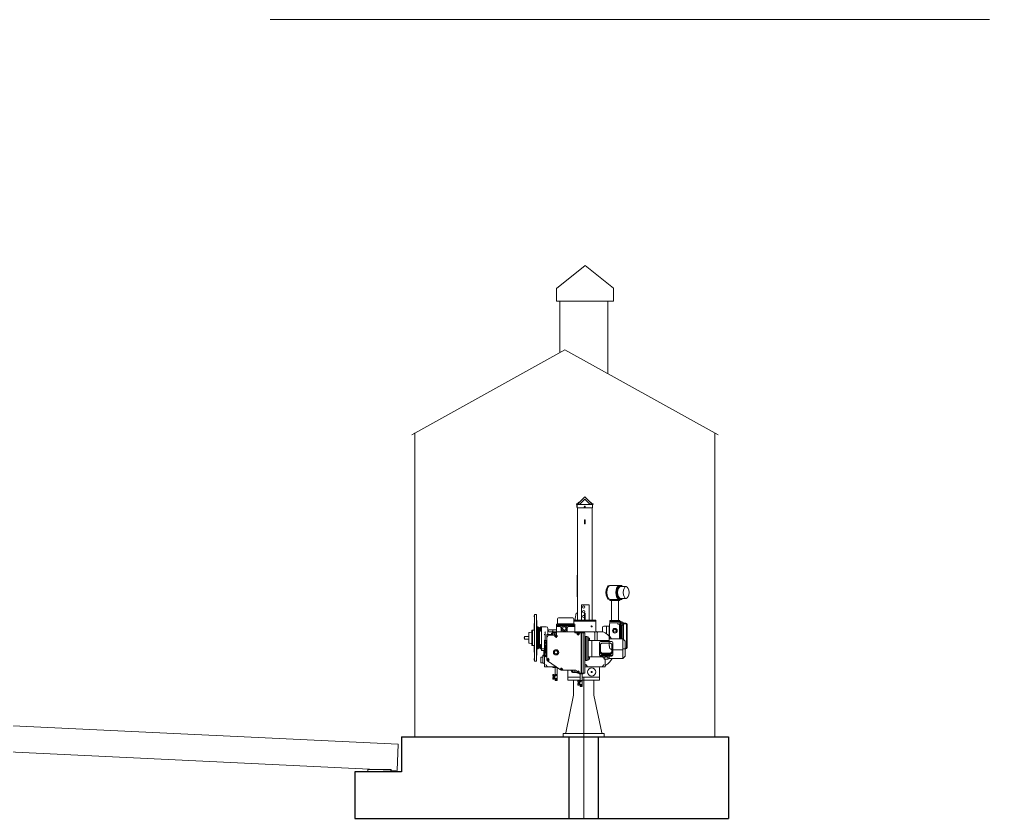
# Model space of a CAD drawing. Header units: millimetres. Extents: x -2078669 to -1085629, y -5987148 to 310365.
# Drawn here: x -1641956 to -1621187, y -5526900 to -5509796 of the extents above; entities that cross this region are included whole.
import ezdxf

# ---------------------------------------------------------------- set-up
doc = ezdxf.new("R2010")
doc.units = ezdxf.units.MM
doc.header["$LTSCALE"] = 500
doc.linetypes.add('一点短鎖線', pattern=[9.25, 6, -1.5, 0.25, -1.5])
for name, color, linetype, lineweight in [('D-BYP-STR1', 2, 'Continuous', 13), ('D-BYP-STR2', 6, 'Continuous', 25), ('D-TTL-LINE', 7, 'Continuous', 13)]:
    doc.layers.add(name, color=color, linetype=linetype, lineweight=lineweight)

msp = doc.modelspace()

# ---------------------------------------------------------------- linework, layer by layer
at = {"layer": 'D-BYP-STR1'}
for p, q in [((-1629846.9, -5515062.4, 708000), (-1630455.5, -5515552, 708000)), ((-1629235.5, -5515548.7, 708000), (-1629846.9, -5515062.4, 708000)), ((-1630455.5, -5515552, 708000), (-1630455.5, -5515827, 708000)), ((-1629234.8, -5515823.7, 708000), (-1629235.5, -5515548.7, 708000)), ((-1630455.5, -5515827, 708000), (-1629234.8, -5515823.7, 708000)), ((-1630388.7, -5515826.8, 708000), (-1630388.8, -5516932.1, 708000)), ((-1629358.7, -5515824.6, 708000), (-1629358.8, -5517384.9, 708000)), ((-1630278.5, -5516870.3, 708000), (-1633558.5, -5518683.4, 708000)), ((-1630278.5, -5516870.3, 708000), (-1626998.5, -5518683.4, 708000)), ((-1633490.9, -5525149.6, 708000), (-1633490.9, -5518646.1, 708000)), ((-1627065.9, -5525149.6, 708000), (-1627065.9, -5518646.1, 708000)), ((-1629853.2, -5520010.9, 708000), (-1630017, -5520174.6, 708000)), ((-1629853.2, -5520063.9, 708000), (-1629958.9, -5520169.6, 708000)), ((-1629853.2, -5520010.9, 708000), (-1629689.5, -5520174.6, 708000)), ((-1629853.2, -5520063.9, 708000), (-1629747.5, -5520169.6, 708000)), ((-1630020, -5520233.4, 708000), (-1630020, -5520177.2, 708000)), ((-1630017, -5520233.4, 708000), (-1630020, -5520233.4, 708000)), ((-1630017, -5520174.6, 708000), (-1629975.4, -5520133, 708000)), ((-1629992, -5520174.6, 708000), (-1630017, -5520174.6, 708000)), ((-1630017, -5520249.6, 708000), (-1630017, -5520174.6, 708000)), ((-1630017, -5520233.4, 708000), (-1630017, -5520174.8, 708000)), ((-1630017, -5520249.6, 708000), (-1629689.5, -5520249.6, 708000)), ((-1630016.2, -5520169.2, 708000), (-1629977.6, -5520130.8, 708000)), ((-1629958.9, -5520169.6, 708000), (-1630011.9, -5520169.6, 708000)), ((-1629697, -5520174.6, 708000), (-1630009.5, -5520174.6, 708000)), ((-1630009.5, -5522652.1, 708000), (-1630009.5, -5520249.6, 708000)), ((-1629987, -5520169.6, 708000), (-1629992, -5520174.6, 708000)), ((-1629977.6, -5520130.8, 708000), (-1629975.4, -5520133, 708000)), ((-1629747.5, -5520169.6, 708000), (-1629694.5, -5520169.6, 708000)), ((-1629728.9, -5520130.8, 708000), (-1629731.1, -5520133, 708000)), ((-1629689.5, -5520174.6, 708000), (-1629731.1, -5520133, 708000)), ((-1629690.2, -5520169.2, 708000), (-1629728.9, -5520130.8, 708000)), ((-1629719.5, -5520169.6, 708000), (-1629714.5, -5520174.6, 708000)), ((-1629714.5, -5520174.6, 708000), (-1629689.5, -5520174.6, 708000)), ((-1629697, -5522652.1, 708000), (-1629697, -5520249.6, 708000)), ((-1629689.5, -5520249.6, 708000), (-1629689.5, -5520174.6, 708000)), ((-1629689.5, -5520233.4, 708000), (-1629689.5, -5520174.8, 708000)), ((-1629689.5, -5520233.4, 708000), (-1629686.5, -5520233.4, 708000)), ((-1629686.5, -5520233.4, 708000), (-1629686.5, -5520177.2, 708000)), ((-1629860.7, -5520512.1, 708000), (-1629860.7, -5520587.1, 708000)), ((-1629845.7, -5520512.1, 708000), (-1629845.7, -5520587.1, 708000)), ((-1630017.5, -5521693.4, 708000), (-1630017.5, -5522155.9, 708000)), ((-1630009.5, -5521693.4, 708000), (-1630017.5, -5521693.4, 708000)), ((-1630009.5, -5522155.9, 708000), (-1630009.5, -5521693.4, 708000)), ((-1629305.6, -5521908.5, 708000), (-1629322.4, -5521908.5, 708000)), ((-1629084.8, -5521911, 708000), (-1629305.6, -5521911, 708000)), ((-1628967.9, -5521936, 708000), (-1629088.5, -5521936, 708000)), ((-1630017.5, -5522155.9, 708000), (-1630009.5, -5522155.9, 708000)), ((-1628967.9, -5522186, 708000), (-1629088.5, -5522186, 708000)), ((-1629762.5, -5522324.6, 708000), (-1629925, -5522324.6, 708000)), ((-1629925, -5522324.6, 708000), (-1629925, -5522674.6, 708000)), ((-1629762.5, -5522324.6, 708000), (-1629762.5, -5522674.6, 708000)), ((-1629305.6, -5522213.5, 708000), (-1629323, -5522213.5, 708000)), ((-1629313.2, -5522216, 708000), (-1629313.2, -5522213.5, 708000)), ((-1629313.2, -5522216, 708000), (-1629103.2, -5522216, 708000)), ((-1629313.2, -5522216, 708000), (-1629103.2, -5522216, 708000)), ((-1629313.2, -5522216, 708000), (-1629313.2, -5522231, 708000)), ((-1629310.7, -5522233.5, 708000), (-1629208.2, -5522233.5, 708000)), ((-1629084.8, -5522211, 708000), (-1629305.6, -5522211, 708000)), ((-1629283.2, -5522658.4, 708000), (-1629283.2, -5522235.9, 708000)), ((-1629208.2, -5522233.5, 708000), (-1629105.7, -5522233.5, 708000)), ((-1629133.2, -5522658.4, 708000), (-1629133.2, -5522235.9, 708000)), ((-1629103.2, -5522216, 708000), (-1629103.2, -5522211, 708000)), ((-1629103.2, -5522216, 708000), (-1629103.2, -5522231, 708000)), ((-1630935.7, -5522555.1, 708000), (-1630935.7, -5522584.9, 708000)), ((-1630935.7, -5522555.1, 708000), (-1630930.7, -5522555.1, 708000)), ((-1630935.7, -5522584.9, 708000), (-1630930.7, -5522584.9, 708000)), ((-1630928.7, -5522585.9, 708000), (-1630934.9, -5522848.8, 708000)), ((-1630928.2, -5522537.9, 708000), (-1630928.2, -5523508.2, 708000)), ((-1630890.7, -5522530.4, 708000), (-1630920.7, -5522530.4, 708000)), ((-1630883.2, -5522537.9, 708000), (-1630883.2, -5523522.9, 708000)), ((-1630883.2, -5522590.4, 708000), (-1630875.7, -5522867.9, 708000)), ((-1630262, -5522604.6, 708000), (-1630413.2, -5522604.6, 708000)), ((-1630262, -5522604.6, 708000), (-1630110.7, -5522604.6, 708000)), ((-1630034.5, -5522502.1, 708000), (-1630057, -5522614.6, 708000)), ((-1630009.5, -5522502.1, 708000), (-1630034.5, -5522502.1, 708000)), ((-1629860.7, -5522652.1, 708000), (-1629860.7, -5522502.1, 708000)), ((-1629845.7, -5522502.1, 708000), (-1629860.7, -5522502.1, 708000)), ((-1629845.7, -5522652.1, 708000), (-1629845.7, -5522502.1, 708000)), ((-1630868.2, -5523267.9, 708000), (-1630868.2, -5522792.9, 708000)), ((-1630853.2, -5522792.9, 708000), (-1630868.2, -5522792.9, 708000)), ((-1630853.2, -5522792.9, 708000), (-1630853.2, -5523267.9, 708000)), ((-1630840.7, -5522814.1, 708000), (-1630838.2, -5522811.6, 708000)), ((-1630840.7, -5522814.1, 708000), (-1630840.7, -5523246.6, 708000)), ((-1630828.2, -5522811.6, 708000), (-1630838.2, -5522811.6, 708000)), ((-1630825.7, -5522814.1, 708000), (-1630828.2, -5522811.6, 708000)), ((-1630825.7, -5522814.1, 708000), (-1630825.7, -5523246.6, 708000)), ((-1630798.2, -5522876.6, 708000), (-1630798.2, -5522797.9, 708000)), ((-1630793.2, -5522792.9, 708000), (-1630778.2, -5522792.9, 708000)), ((-1630780.7, -5522792.9, 708000), (-1630780.7, -5523267.9, 708000)), ((-1630780.7, -5522792.9, 708000), (-1630680.7, -5522792.9, 708000)), ((-1630455.7, -5522744.6, 708000), (-1630455.7, -5522767.1, 708000)), ((-1630068.2, -5522767.1, 708000), (-1630455.7, -5522767.1, 708000)), ((-1630213.2, -5522767.1, 708000), (-1630455.7, -5522767.1, 708000)), ((-1630455.7, -5522767.1, 708000), (-1630455.7, -5522899.6, 708000)), ((-1630453.2, -5522742.1, 708000), (-1630399.4, -5522742.1, 708000)), ((-1630448.2, -5522792.1, 708000), (-1630380.7, -5522792.1, 708000)), ((-1630444.7, -5522740.2, 708000), (-1630437.3, -5522730.3, 708000)), ((-1630435.7, -5522627.1, 708000), (-1630435.7, -5522725.8, 708000)), ((-1630262, -5522729.6, 708000), (-1630435.7, -5522729.6, 708000)), ((-1630433.2, -5522754.6, 708000), (-1630262, -5522754.6, 708000)), ((-1630392.7, -5522735.2, 708000), (-1630401.7, -5522752, 708000)), ((-1630297, -5522782.5, 708000), (-1630295.1, -5522781.4, 708000)), ((-1630297, -5522786.8, 708000), (-1630297, -5522782.5, 708000)), ((-1630295.1, -5522787.9, 708000), (-1630297, -5522786.8, 708000)), ((-1630295.1, -5522781.4, 708000), (-1630293.2, -5522780.3, 708000)), ((-1630293.2, -5522789, 708000), (-1630295.1, -5522787.9, 708000)), ((-1630293.2, -5522780.3, 708000), (-1630291.4, -5522781.4, 708000)), ((-1630291.4, -5522787.9, 708000), (-1630293.2, -5522789, 708000)), ((-1630291.4, -5522781.4, 708000), (-1630289.5, -5522782.5, 708000)), ((-1630289.5, -5522786.8, 708000), (-1630291.4, -5522787.9, 708000)), ((-1630289.5, -5522786.8, 708000), (-1630289.5, -5522782.5, 708000)), ((-1630262, -5522729.6, 708000), (-1630088.2, -5522729.6, 708000)), ((-1630090.7, -5522754.6, 708000), (-1630262, -5522754.6, 708000)), ((-1630205.7, -5522792.1, 708000), (-1630075.7, -5522792.1, 708000)), ((-1630131.2, -5522735.2, 708000), (-1630122.3, -5522752, 708000)), ((-1630070.7, -5522742.1, 708000), (-1630124.5, -5522742.1, 708000)), ((-1630088.2, -5522627.1, 708000), (-1630088.2, -5522725.8, 708000)), ((-1630088.2, -5522652.1, 708000), (-1629613.2, -5522652.1, 708000)), ((-1630088.2, -5522674.6, 708000), (-1629613.2, -5522674.6, 708000)), ((-1630088.2, -5522674.6, 708000), (-1629613.2, -5522674.6, 708000)), ((-1630079.2, -5522740.2, 708000), (-1630086.7, -5522730.3, 708000)), ((-1630068.2, -5522744.6, 708000), (-1630068.2, -5522767.1, 708000)), ((-1630068.2, -5522767.1, 708000), (-1630068.2, -5522899.6, 708000)), ((-1630057, -5522652.1, 708000), (-1630057, -5522614.6, 708000)), ((-1629845.7, -5522614.6, 708000), (-1629860.7, -5522614.6, 708000)), ((-1629613.2, -5522674.6, 708000), (-1629613.2, -5522652.1, 708000)), ((-1629613.2, -5522674.6, 708000), (-1629613.2, -5522877.1, 708000)), ((-1629473.2, -5522807.1, 708000), (-1629473.2, -5522899.9, 708000)), ((-1629448.2, -5522782.1, 708000), (-1629388.2, -5522782.1, 708000)), ((-1629388.2, -5522778.4, 708000), (-1629388.2, -5522943.9, 708000)), ((-1629388.2, -5522778.4, 708000), (-1629333.2, -5522778.4, 708000)), ((-1629333.2, -5523052.1, 708000), (-1629333.2, -5522778.4, 708000)), ((-1629325.7, -5522740.9, 708000), (-1629325.7, -5523052.1, 708000)), ((-1629315.7, -5522678.4, 708000), (-1629070.7, -5522678.4, 708000)), ((-1629315.7, -5522715.4, 708000), (-1629315.7, -5522678.4, 708000)), ((-1629313.2, -5522678.4, 708000), (-1629313.2, -5522663.4, 708000)), ((-1629313.2, -5522678.4, 708000), (-1629103.2, -5522678.4, 708000)), ((-1629313.2, -5522678.4, 708000), (-1629103.2, -5522678.4, 708000)), ((-1629310.7, -5522660.9, 708000), (-1629208.2, -5522660.9, 708000)), ((-1629145.7, -5522710.9, 708000), (-1629295.7, -5522710.9, 708000)), ((-1629208.2, -5522660.9, 708000), (-1629105.7, -5522660.9, 708000)), ((-1629088.2, -5522697.1, 708000), (-1629145.7, -5522710.9, 708000)), ((-1629145.7, -5522737.6, 708000), (-1629145.7, -5522710.9, 708000)), ((-1629088.2, -5522723.8, 708000), (-1629145.7, -5522737.6, 708000)), ((-1629145.7, -5522737.6, 708000), (-1629108.2, -5522737.6, 708000)), ((-1629108.2, -5522737.6, 708000), (-1629088.2, -5522723.8, 708000)), ((-1629108.2, -5523052.1, 708000), (-1629108.2, -5522737.6, 708000)), ((-1629103.2, -5522678.4, 708000), (-1629103.2, -5522663.4, 708000)), ((-1629102.4, -5522689.6, 708000), (-1629102.4, -5522678.4, 708000)), ((-1629070.7, -5522697.1, 708000), (-1629094.9, -5522697.1, 708000)), ((-1629088.2, -5523052.1, 708000), (-1629088.2, -5522697.1, 708000)), ((-1629070.7, -5523052.1, 708000), (-1629070.7, -5522678.4, 708000)), ((-1629070.7, -5523034, 708000), (-1629070.7, -5522697.1, 708000)), ((-1629043.2, -5522697.1, 708000), (-1629070.7, -5522697.1, 708000)), ((-1628970.7, -5522728.4, 708000), (-1629070.7, -5522728.4, 708000)), ((-1629055.7, -5522759.6, 708000), (-1629055.7, -5523052.1, 708000)), ((-1629042.6, -5522760.1, 708000), (-1629053.2, -5522763, 708000)), ((-1629040.7, -5522757.7, 708000), (-1629040.7, -5522699.6, 708000)), ((-1629020.7, -5522715.9, 708000), (-1629040.7, -5522705.2, 708000)), ((-1629020.7, -5522715.9, 708000), (-1629020.7, -5523070, 708000)), ((-1628970.7, -5522715.9, 708000), (-1629020.7, -5522715.9, 708000)), ((-1628958.2, -5523240.9, 708000), (-1628958.2, -5522740.9, 708000)), ((-1628945.7, -5522740.9, 708000), (-1628945.7, -5523034, 708000)), ((-1631053.2, -5523002.9, 708000), (-1631145.2, -5523002.9, 708000)), ((-1631145.2, -5523057.9, 708000), (-1631145.2, -5523002.9, 708000)), ((-1631053.2, -5523127.7, 708000), (-1631053.2, -5522933.1, 708000)), ((-1631003.2, -5522907.9, 708000), (-1631042.2, -5522918.6, 708000)), ((-1630990.7, -5522907.9, 708000), (-1631003.2, -5522907.9, 708000)), ((-1630985.7, -5523192.9, 708000), (-1630985.7, -5522867.9, 708000)), ((-1630985.7, -5522867.9, 708000), (-1630970.7, -5522867.9, 708000)), ((-1630970.7, -5523192.9, 708000), (-1630970.7, -5522867.9, 708000)), ((-1630928.2, -5522867.9, 708000), (-1630970.7, -5522867.9, 708000)), ((-1630875.7, -5522867.9, 708000), (-1630883.2, -5522867.9, 708000)), ((-1630868.2, -5522875.4, 708000), (-1630868.2, -5523185.4, 708000)), ((-1630853.2, -5523001.6, 708000), (-1630845.7, -5523001.6, 708000)), ((-1630845.7, -5522926.6, 708000), (-1630843.2, -5522924.1, 708000)), ((-1630845.7, -5522926.6, 708000), (-1630845.7, -5523134.1, 708000)), ((-1630843.2, -5522924.1, 708000), (-1630840.7, -5522924.1, 708000)), ((-1630825.7, -5523174.1, 708000), (-1630825.7, -5522886.6, 708000)), ((-1630808.2, -5522886.6, 708000), (-1630825.7, -5522886.6, 708000)), ((-1630705.7, -5522965.4, 708000), (-1630703.2, -5522965.4, 708000)), ((-1630698.2, -5522918.2, 708000), (-1630698.2, -5523079.6, 708000)), ((-1630663.2, -5522959.6, 708000), (-1630663.2, -5523499.6, 708000)), ((-1630575.7, -5522959.6, 708000), (-1630663.2, -5522959.6, 708000)), ((-1630643.2, -5522830.4, 708000), (-1630643.2, -5522864.6, 708000)), ((-1630643.2, -5522864.6, 708000), (-1630643.2, -5522959.6, 708000)), ((-1630635.7, -5522872.1, 708000), (-1630632, -5522872.1, 708000)), ((-1630624.5, -5522862.1, 708000), (-1630455.7, -5522862.1, 708000)), ((-1630624.5, -5522864.6, 708000), (-1630624.5, -5522862.1, 708000)), ((-1630618.2, -5522899.6, 708000), (-1630455.7, -5522899.6, 708000)), ((-1630473.2, -5522974.6, 708000), (-1630608.2, -5522974.6, 708000)), ((-1630575.7, -5522959.6, 708000), (-1630575.7, -5522967.1, 708000)), ((-1630568.2, -5522944.6, 708000), (-1630568.2, -5522959.6, 708000)), ((-1630568.2, -5522962.1, 708000), (-1630568.2, -5522959.6, 708000)), ((-1630468.2, -5522924.6, 708000), (-1630548.2, -5522924.6, 708000)), ((-1630537, -5522862.1, 708000), (-1630455.7, -5522862.1, 708000)), ((-1630537, -5522887.1, 708000), (-1630537, -5522862.1, 708000)), ((-1630068.2, -5522899.6, 708000), (-1630455.7, -5522899.6, 708000)), ((-1630455.7, -5522899.6, 708000), (-1630068.2, -5522899.6, 708000)), ((-1630455.7, -5522899.6, 708000), (-1630068.2, -5522899.6, 708000)), ((-1630455.7, -5522899.6, 708000), (-1630455.7, -5522957.1, 708000)), ((-1630355.7, -5522817.1, 708000), (-1630355.7, -5522899.6, 708000)), ((-1630342.6, -5522829.6, 708000), (-1630341.5, -5522827.8, 708000)), ((-1630341.5, -5522831.5, 708000), (-1630342.6, -5522829.6, 708000)), ((-1630341.5, -5522827.8, 708000), (-1630340.4, -5522825.9, 708000)), ((-1630340.4, -5522833.4, 708000), (-1630341.5, -5522831.5, 708000)), ((-1630336.1, -5522825.9, 708000), (-1630340.4, -5522825.9, 708000)), ((-1630336.1, -5522833.4, 708000), (-1630340.4, -5522833.4, 708000)), ((-1630336.1, -5522825.9, 708000), (-1630335, -5522827.8, 708000)), ((-1630335, -5522831.5, 708000), (-1630336.1, -5522833.4, 708000)), ((-1630335, -5522827.8, 708000), (-1630333.9, -5522829.6, 708000)), ((-1630333.9, -5522829.6, 708000), (-1630335, -5522831.5, 708000)), ((-1630297, -5522872.5, 708000), (-1630295.1, -5522871.4, 708000)), ((-1630297, -5522872.5, 708000), (-1630297, -5522876.8, 708000)), ((-1630295.1, -5522877.9, 708000), (-1630297, -5522876.8, 708000)), ((-1630295.1, -5522871.4, 708000), (-1630293.2, -5522870.3, 708000)), ((-1630293.2, -5522879, 708000), (-1630295.1, -5522877.9, 708000)), ((-1630293.2, -5522870.3, 708000), (-1630291.4, -5522871.4, 708000)), ((-1630291.4, -5522877.9, 708000), (-1630293.2, -5522879, 708000)), ((-1630291.4, -5522871.4, 708000), (-1630289.5, -5522872.5, 708000)), ((-1630289.5, -5522876.8, 708000), (-1630291.4, -5522877.9, 708000)), ((-1630289.5, -5522872.5, 708000), (-1630289.5, -5522876.8, 708000)), ((-1630252.6, -5522829.6, 708000), (-1630251.5, -5522827.8, 708000)), ((-1630251.5, -5522831.5, 708000), (-1630252.6, -5522829.6, 708000)), ((-1630251.5, -5522827.8, 708000), (-1630250.4, -5522825.9, 708000)), ((-1630250.4, -5522833.4, 708000), (-1630251.5, -5522831.5, 708000)), ((-1630250.4, -5522825.9, 708000), (-1630246.1, -5522825.9, 708000)), ((-1630250.4, -5522833.4, 708000), (-1630246.1, -5522833.4, 708000)), ((-1630246.1, -5522825.9, 708000), (-1630245, -5522827.8, 708000)), ((-1630245, -5522831.5, 708000), (-1630246.1, -5522833.4, 708000)), ((-1630245, -5522827.8, 708000), (-1630243.9, -5522829.6, 708000)), ((-1630243.9, -5522829.6, 708000), (-1630245, -5522831.5, 708000)), ((-1630230.7, -5522817.1, 708000), (-1630230.7, -5522899.6, 708000)), ((-1630068.2, -5522899.6, 708000), (-1629474, -5522899.6, 708000)), ((-1630068.2, -5522899.6, 708000), (-1630068.2, -5522912.1, 708000)), ((-1630055.7, -5522924.6, 708000), (-1629888.2, -5522924.6, 708000)), ((-1629930.7, -5522932.1, 708000), (-1629930.7, -5523779.6, 708000)), ((-1629925.7, -5522932.1, 708000), (-1629925.7, -5523779.6, 708000)), ((-1629888.2, -5522924.6, 708000), (-1629888.2, -5523787.1, 708000)), ((-1629855.7, -5522924.6, 708000), (-1629888.2, -5522924.6, 708000)), ((-1629850.7, -5523782.1, 708000), (-1629850.7, -5522929.6, 708000)), ((-1629843.2, -5523004.6, 708000), (-1629840.7, -5523004.6, 708000)), ((-1629840.7, -5523004.6, 708000), (-1629840.7, -5523519.6, 708000)), ((-1629810.7, -5523005.9, 708000), (-1629840.7, -5523005.9, 708000)), ((-1629840.7, -5523099.6, 708000), (-1629840.7, -5523005.9, 708000)), ((-1629810.7, -5523005.9, 708000), (-1629808.2, -5523008.4, 708000)), ((-1629808.2, -5523008.4, 708000), (-1629808.2, -5523515.9, 708000)), ((-1629778.2, -5523012.1, 708000), (-1629808.2, -5523012.1, 708000)), ((-1629808.2, -5523512.1, 708000), (-1629808.2, -5523012.1, 708000)), ((-1629778.2, -5523512.1, 708000), (-1629778.2, -5523012.1, 708000)), ((-1629640.7, -5522918.2, 708000), (-1629640.7, -5523079.6, 708000)), ((-1629585.7, -5522918.2, 708000), (-1629585.7, -5523079.6, 708000)), ((-1631053.2, -5523057.9, 708000), (-1631145.2, -5523057.9, 708000)), ((-1631003.2, -5523152.9, 708000), (-1631042.2, -5523142.2, 708000)), ((-1630990.7, -5523152.9, 708000), (-1631003.2, -5523152.9, 708000)), ((-1630985.7, -5523192.9, 708000), (-1630970.7, -5523192.9, 708000)), ((-1630970.7, -5523192.9, 708000), (-1630970.7, -5523053.3, 708000)), ((-1630928.2, -5523192.9, 708000), (-1630970.7, -5523192.9, 708000)), ((-1630928.7, -5523474.9, 708000), (-1630934.9, -5523212, 708000)), ((-1630883.2, -5523470.4, 708000), (-1630875.7, -5523192.9, 708000)), ((-1630875.7, -5523192.9, 708000), (-1630883.2, -5523192.9, 708000)), ((-1630853.2, -5523059.1, 708000), (-1630845.7, -5523059.1, 708000)), ((-1630845.7, -5523134.1, 708000), (-1630843.2, -5523136.6, 708000)), ((-1630843.2, -5523136.6, 708000), (-1630840.7, -5523136.6, 708000)), ((-1630808.2, -5523174.1, 708000), (-1630825.7, -5523174.1, 708000)), ((-1630798.2, -5523184.1, 708000), (-1630798.2, -5523262.9, 708000)), ((-1630718.2, -5523096.3, 708000), (-1630718.2, -5523649.6, 708000)), ((-1630705.7, -5523083.8, 708000), (-1630696.9, -5523083.8, 708000)), ((-1630700.7, -5523215.9, 708000), (-1630703.2, -5523218.4, 708000)), ((-1630703.2, -5523330.9, 708000), (-1630703.2, -5523218.4, 708000)), ((-1630688.2, -5523215.9, 708000), (-1630700.7, -5523215.9, 708000)), ((-1630697.2, -5523118.4, 708000), (-1630698.2, -5523119.4, 708000)), ((-1630698.2, -5523119.4, 708000), (-1630698.2, -5523142.4, 708000)), ((-1630698.2, -5523142.4, 708000), (-1630697.2, -5523143.4, 708000)), ((-1630683.2, -5523118.4, 708000), (-1630697.2, -5523118.4, 708000)), ((-1630697.2, -5523118.4, 708000), (-1630697.2, -5523143.4, 708000)), ((-1630697.2, -5523143.4, 708000), (-1630683.2, -5523143.4, 708000)), ((-1630695, -5523190.3, 708000), (-1630695.7, -5523191, 708000)), ((-1630695.7, -5523191, 708000), (-1630695.7, -5523210.8, 708000)), ((-1630695.7, -5523210.8, 708000), (-1630695, -5523211.5, 708000)), ((-1630695, -5523190.3, 708000), (-1630683.2, -5523190.3, 708000)), ((-1630695, -5523190.3, 708000), (-1630695, -5523211.5, 708000)), ((-1630695, -5523211.5, 708000), (-1630683.2, -5523211.5, 708000)), ((-1630663.2, -5523087.1, 708000), (-1630690.7, -5523087.1, 708000)), ((-1630683.2, -5523114.6, 708000), (-1630680.7, -5523112.1, 708000)), ((-1630683.2, -5523434.6, 708000), (-1630683.2, -5523114.6, 708000)), ((-1630680.7, -5523112.1, 708000), (-1630668.2, -5523112.1, 708000)), ((-1630668.2, -5523109.6, 708000), (-1630668.2, -5523439.6, 708000)), ((-1629778.2, -5523035.9, 708000), (-1629754.7, -5523035.9, 708000)), ((-1629778.2, -5523075.9, 708000), (-1629778.2, -5523035.9, 708000)), ((-1629754.7, -5523075.9, 708000), (-1629778.2, -5523075.9, 708000)), ((-1629333.2, -5523087.1, 708000), (-1629778.2, -5523087.1, 708000)), ((-1629754.7, -5523035.9, 708000), (-1629753.2, -5523037.4, 708000)), ((-1629754.7, -5523035.9, 708000), (-1629754.7, -5523075.9, 708000)), ((-1629753.2, -5523074.4, 708000), (-1629754.7, -5523075.9, 708000)), ((-1629753.2, -5523037.4, 708000), (-1629753.2, -5523074.4, 708000)), ((-1629703.2, -5523087.1, 708000), (-1629703.2, -5523437.1, 708000)), ((-1629593.2, -5523087.1, 708000), (-1629633.2, -5523087.1, 708000)), ((-1629539.5, -5523395.5, 708000), (-1629539.5, -5523137.1, 708000)), ((-1629277, -5523112.1, 708000), (-1629514.5, -5523112.1, 708000)), ((-1629514.5, -5523168.4, 708000), (-1629489.5, -5523143.4, 708000)), ((-1629514.5, -5523168.4, 708000), (-1629514.5, -5523355.9, 708000)), ((-1629302, -5523143.4, 708000), (-1629489.5, -5523143.4, 708000)), ((-1629333.2, -5523200.9, 708000), (-1629333.2, -5523052.1, 708000)), ((-1629039.5, -5523052.1, 708000), (-1629333.2, -5523052.1, 708000)), ((-1629333.2, -5523052.1, 708000), (-1629333.2, -5523112.1, 708000)), ((-1629325.7, -5523208.4, 708000), (-1629325.7, -5523240.9, 708000)), ((-1629302, -5523143.4, 708000), (-1629277, -5523168.4, 708000)), ((-1629277, -5523168.4, 708000), (-1629277, -5523355.9, 708000)), ((-1629252, -5523137.1, 708000), (-1629252, -5523395.5, 708000)), ((-1629039.5, -5523052.1, 708000), (-1628989.5, -5523099.6, 708000)), ((-1629039.5, -5523052.1, 708000), (-1629039.5, -5523262.1, 708000)), ((-1628989.5, -5523099.6, 708000), (-1628989.5, -5523262.1, 708000)), ((-1628945.7, -5523034, 708000), (-1628945.7, -5523240.9, 708000)), ((-1630853.2, -5523267.9, 708000), (-1630868.2, -5523267.9, 708000)), ((-1630840.7, -5523246.6, 708000), (-1630838.2, -5523249.1, 708000)), ((-1630828.2, -5523249.1, 708000), (-1630838.2, -5523249.1, 708000)), ((-1630825.7, -5523246.6, 708000), (-1630828.2, -5523249.1, 708000)), ((-1630793.2, -5523267.9, 708000), (-1630778.2, -5523267.9, 708000)), ((-1630780.7, -5523267.9, 708000), (-1630729.3, -5523267.9, 708000)), ((-1630778.2, -5523297.1, 708000), (-1630778.2, -5523267.9, 708000)), ((-1630725.7, -5523304.6, 708000), (-1630770.7, -5523304.6, 708000)), ((-1630753.2, -5523399.6, 708000), (-1630753.2, -5523574.6, 708000)), ((-1630753.2, -5523399.6, 708000), (-1630730.7, -5523399.6, 708000)), ((-1630730.7, -5523305.9, 708000), (-1630730.7, -5523418.4, 708000)), ((-1630703.2, -5523330.9, 708000), (-1630700.7, -5523333.4, 708000)), ((-1630688.2, -5523333.4, 708000), (-1630700.7, -5523333.4, 708000)), ((-1630697.2, -5523405.9, 708000), (-1630698.2, -5523406.9, 708000)), ((-1630698.2, -5523406.9, 708000), (-1630698.2, -5523429.9, 708000)), ((-1630698.2, -5523429.9, 708000), (-1630697.2, -5523430.9, 708000)), ((-1630683.2, -5523405.9, 708000), (-1630697.2, -5523405.9, 708000)), ((-1630697.2, -5523405.9, 708000), (-1630697.2, -5523430.9, 708000)), ((-1630697.2, -5523430.9, 708000), (-1630683.2, -5523430.9, 708000)), ((-1630695, -5523337.8, 708000), (-1630695.7, -5523338.5, 708000)), ((-1630695.7, -5523338.5, 708000), (-1630695.7, -5523358.3, 708000)), ((-1630695.7, -5523358.3, 708000), (-1630695, -5523359, 708000)), ((-1630695, -5523337.8, 708000), (-1630683.2, -5523337.8, 708000)), ((-1630695, -5523337.8, 708000), (-1630695, -5523359, 708000)), ((-1630695, -5523359, 708000), (-1630683.2, -5523359, 708000)), ((-1630683.2, -5523434.6, 708000), (-1630680.7, -5523437.1, 708000)), ((-1630680.7, -5523437.1, 708000), (-1630668.2, -5523437.1, 708000)), ((-1629462.2, -5523437.1, 708000), (-1629778.2, -5523437.1, 708000)), ((-1629514.5, -5523330.9, 708000), (-1629489.5, -5523355.9, 708000)), ((-1629514.5, -5523355.9, 708000), (-1629489.5, -5523380.9, 708000)), ((-1629514.5, -5523405.5, 708000), (-1629277, -5523405.5, 708000)), ((-1629277, -5523420.5, 708000), (-1629514.5, -5523420.5, 708000)), ((-1629302, -5523355.9, 708000), (-1629489.5, -5523355.9, 708000)), ((-1629489.5, -5523355.9, 708000), (-1629489.5, -5523380.9, 708000)), ((-1629489.5, -5523380.9, 708000), (-1629302, -5523380.9, 708000)), ((-1629463.5, -5523420.5, 708000), (-1629461, -5523452.4, 708000)), ((-1629417.9, -5523420.5, 708000), (-1629420.4, -5523452.4, 708000)), ((-1629372.2, -5523437.1, 708000), (-1629419.2, -5523437.1, 708000)), ((-1629373.6, -5523420.5, 708000), (-1629371, -5523452.4, 708000)), ((-1629327.9, -5523420.5, 708000), (-1629330.5, -5523452.4, 708000)), ((-1629277, -5523330.9, 708000), (-1629302, -5523355.9, 708000)), ((-1629302, -5523355.9, 708000), (-1629302, -5523380.9, 708000)), ((-1629277, -5523355.9, 708000), (-1629302, -5523380.9, 708000)), ((-1629290.7, -5523270.9, 708000), (-1629295.7, -5523270.9, 708000)), ((-1629283.2, -5523290.9, 708000), (-1629283.2, -5523278.4, 708000)), ((-1629133.2, -5523290.9, 708000), (-1629283.2, -5523290.9, 708000)), ((-1629054.5, -5523284.6, 708000), (-1629127, -5523284.6, 708000)), ((-1629043.2, -5523284.6, 708000), (-1629054.5, -5523284.6, 708000)), ((-1629020.7, -5523265.9, 708000), (-1629040.7, -5523276.6, 708000)), ((-1629040.7, -5523276.6, 708000), (-1629040.7, -5523282.1, 708000)), ((-1629039.5, -5523472.1, 708000), (-1629039.5, -5523262.1, 708000)), ((-1629039.5, -5523472.1, 708000), (-1628989.5, -5523424.6, 708000)), ((-1628989.5, -5523265.9, 708000), (-1629020.7, -5523265.9, 708000)), ((-1628970.7, -5523253.4, 708000), (-1628989.5, -5523253.4, 708000)), ((-1628989.5, -5523424.6, 708000), (-1628989.5, -5523262.1, 708000)), ((-1628970.7, -5523265.9, 708000), (-1628989.5, -5523265.9, 708000)), ((-1630935.7, -5523475.9, 708000), (-1630930.7, -5523475.9, 708000)), ((-1630935.7, -5523505.7, 708000), (-1630935.7, -5523475.9, 708000)), ((-1630935.7, -5523505.7, 708000), (-1630930.7, -5523505.7, 708000)), ((-1630928.2, -5523522.9, 708000), (-1630928.2, -5523470.4, 708000)), ((-1630890.7, -5523530.4, 708000), (-1630920.7, -5523530.4, 708000)), ((-1630883.2, -5523522.9, 708000), (-1630883.2, -5523470.4, 708000)), ((-1630795.7, -5523447.1, 708000), (-1630795.7, -5523564.6, 708000)), ((-1630795.7, -5523447.1, 708000), (-1630753.2, -5523447.1, 708000)), ((-1630795.7, -5523564.6, 708000), (-1630753.2, -5523564.6, 708000)), ((-1630753.2, -5523574.6, 708000), (-1630730.7, -5523574.6, 708000)), ((-1630650.5, -5523524.2, 708000), (-1630373, -5523719.2, 708000)), ((-1629843.2, -5523519.6, 708000), (-1629840.7, -5523519.6, 708000)), ((-1629810.7, -5523518.4, 708000), (-1629840.7, -5523518.4, 708000)), ((-1629808.2, -5523515.9, 708000), (-1629810.7, -5523518.4, 708000)), ((-1629808.2, -5523512.1, 708000), (-1629778.2, -5523512.1, 708000)), ((-1629754.7, -5523448.4, 708000), (-1629778.2, -5523448.4, 708000)), ((-1629778.2, -5523448.4, 708000), (-1629778.2, -5523488.4, 708000)), ((-1629778.2, -5523488.4, 708000), (-1629754.7, -5523488.4, 708000)), ((-1629754.7, -5523488.4, 708000), (-1629754.7, -5523448.4, 708000)), ((-1629753.2, -5523449.9, 708000), (-1629754.7, -5523448.4, 708000)), ((-1629754.7, -5523488.4, 708000), (-1629753.2, -5523486.9, 708000)), ((-1629753.2, -5523486.9, 708000), (-1629753.2, -5523449.9, 708000)), ((-1629424.2, -5523455.9, 708000), (-1629457.3, -5523455.9, 708000)), ((-1629440.7, -5523455.9, 708000), (-1629438.8, -5523480.2, 708000)), ((-1629360.1, -5523487.1, 708000), (-1629431.3, -5523487.1, 708000)), ((-1629413.2, -5523487.1, 708000), (-1629413.2, -5523649.6, 708000)), ((-1629367.3, -5523455.9, 708000), (-1629334.2, -5523455.9, 708000)), ((-1629350.7, -5523455.9, 708000), (-1629352.7, -5523480.2, 708000)), ((-1629333.2, -5523472.1, 708000), (-1629333.2, -5523455.8, 708000)), ((-1629039.5, -5523472.1, 708000), (-1629333.2, -5523472.1, 708000)), ((-1630718.2, -5523649.6, 708000), (-1630468.2, -5523649.6, 708000)), ((-1630537, -5523662.1, 708000), (-1630537, -5523669.6, 708000)), ((-1630537, -5523669.6, 708000), (-1630443.5, -5523669.6, 708000)), ((-1630535.7, -5523819.2, 708000), (-1630535.7, -5523841.2, 708000)), ((-1630533.3, -5523816.7, 708000), (-1630518.2, -5523816.1, 708000)), ((-1630530.9, -5523843.8, 708000), (-1630516.9, -5523843.8, 708000)), ((-1630512.2, -5523840.8, 708000), (-1630518.2, -5523816.1, 708000)), ((-1630512.2, -5523840.8, 708000), (-1630512.2, -5523891.5, 708000)), ((-1630512.2, -5523840.8, 708000), (-1630507, -5523841, 708000)), ((-1630507, -5523836.1, 708000), (-1630507, -5523848.6, 708000)), ((-1630507, -5523836.1, 708000), (-1630483.9, -5523836.1, 708000)), ((-1630507, -5523841.5, 708000), (-1630483.9, -5523841.5, 708000)), ((-1630507, -5523848.6, 708000), (-1630481.7, -5523848.6, 708000)), ((-1630502, -5523848.6, 708000), (-1630502, -5523891.1, 708000)), ((-1630502, -5523850.5, 708000), (-1630498, -5523850.5, 708000)), ((-1630498, -5523850.5, 708000), (-1630498, -5523881.8, 708000)), ((-1630498, -5523852.4, 708000), (-1630494.5, -5523852.4, 708000)), ((-1630494.5, -5523813.6, 708000), (-1630442, -5523813.6, 708000)), ((-1630494.5, -5523813.6, 708000), (-1630494.5, -5523836.1, 708000)), ((-1630494.5, -5523848.6, 708000), (-1630494.5, -5523923.6, 708000)), ((-1630489.9, -5523813.6, 708000), (-1630489.9, -5523669.6, 708000)), ((-1630489.9, -5523813.6, 708000), (-1630446.6, -5523813.6, 708000)), ((-1630483.9, -5523836.1, 708000), (-1630483.9, -5523848.6, 708000)), ((-1630468.2, -5523833.6, 708000), (-1630468.2, -5523813.6, 708000)), ((-1630446.6, -5523813.6, 708000), (-1630446.6, -5523669.6, 708000)), ((-1630442, -5523813.6, 708000), (-1630442, -5523923.6, 708000)), ((-1630150.7, -5523724.6, 708000), (-1630355.7, -5523724.6, 708000)), ((-1630212.5, -5523724.6, 708000), (-1630212.5, -5523874.6, 708000)), ((-1630150.7, -5523724.6, 708000), (-1630043.2, -5523724.6, 708000)), ((-1630138.2, -5523754.6, 708000), (-1630138.2, -5523737.1, 708000)), ((-1630028.8, -5523774.6, 708000), (-1630118.2, -5523774.6, 708000)), ((-1630025.7, -5523742.1, 708000), (-1630025.7, -5523757.1, 708000)), ((-1629995.7, -5523787.1, 708000), (-1629888.2, -5523787.1, 708000)), ((-1629975.7, -5523802.1, 708000), (-1629975.7, -5523794.6, 708000)), ((-1629888.2, -5523802.1, 708000), (-1629975.7, -5523802.1, 708000)), ((-1629953.6, -5523941.1, 708000), (-1629953.6, -5523802.1, 708000)), ((-1629888.2, -5523787.1, 708000), (-1629925.7, -5523787.1, 708000)), ((-1629910.4, -5523941.1, 708000), (-1629910.4, -5523802.1, 708000)), ((-1629855.7, -5523787.1, 708000), (-1629888.2, -5523787.1, 708000)), ((-1629888.2, -5523802.1, 708000), (-1629888.2, -5523787.1, 708000)), ((-1629855.7, -5523787.1, 708000), (-1629888.2, -5523787.1, 708000)), ((-1629850.7, -5523649.6, 708000), (-1629413.2, -5523649.6, 708000)), ((-1629537.5, -5523672.1, 708000), (-1629537.5, -5523874.6, 708000)), ((-1630535.7, -5523891.1, 708000), (-1630535.7, -5523913.1, 708000)), ((-1630533.3, -5523915.6, 708000), (-1630518.2, -5523916.1, 708000)), ((-1630530.9, -5523888.5, 708000), (-1630516.9, -5523888.5, 708000)), ((-1630512.2, -5523891.5, 708000), (-1630518.2, -5523916.1, 708000)), ((-1630512.2, -5523891.5, 708000), (-1630502, -5523891.1, 708000)), ((-1630502, -5523881.8, 708000), (-1630498, -5523881.8, 708000)), ((-1630498, -5523879.9, 708000), (-1630494.5, -5523879.9, 708000)), ((-1630494.5, -5523923.6, 708000), (-1630442, -5523923.6, 708000)), ((-1630447, -5523923.6, 708000), (-1630489.4, -5523923.6, 708000)), ((-1630468.2, -5523923.6, 708000), (-1630489.4, -5523946.1, 708000)), ((-1630489.4, -5523923.6, 708000), (-1630468.2, -5523946.1, 708000)), ((-1630489.4, -5523946.1, 708000), (-1630489.4, -5523923.6, 708000)), ((-1630447, -5523946.1, 708000), (-1630489.4, -5523946.1, 708000)), ((-1630468.2, -5523903.6, 708000), (-1630468.2, -5523923.6, 708000)), ((-1630447, -5523923.6, 708000), (-1630468.2, -5523946.1, 708000)), ((-1630447, -5523946.1, 708000), (-1630468.2, -5523923.6, 708000)), ((-1630447, -5523946.1, 708000), (-1630447, -5523923.6, 708000)), ((-1630212.5, -5523874.6, 708000), (-1629953.6, -5523874.6, 708000)), ((-1630212.5, -5523932.1, 708000), (-1630212.5, -5523874.6, 708000)), ((-1630207.5, -5523937.1, 708000), (-1629953.6, -5523937.1, 708000)), ((-1630093.7, -5524255.1, 708000), (-1630093.7, -5523949.6, 708000)), ((-1629999.5, -5523946.7, 708000), (-1629999.5, -5523968.7, 708000)), ((-1629999.5, -5524018.6, 708000), (-1629999.5, -5524040.6, 708000)), ((-1629997.1, -5523944.2, 708000), (-1629982, -5523943.6, 708000)), ((-1629997.1, -5524043.1, 708000), (-1629982, -5524043.6, 708000)), ((-1629994.6, -5523971.3, 708000), (-1629980.6, -5523971.3, 708000)), ((-1629994.6, -5524016, 708000), (-1629980.6, -5524016, 708000)), ((-1629976, -5523968.3, 708000), (-1629982, -5523943.6, 708000)), ((-1629976, -5524019, 708000), (-1629982, -5524043.6, 708000)), ((-1629976, -5523968.3, 708000), (-1629970.7, -5523968.5, 708000)), ((-1629976, -5523968.3, 708000), (-1629976, -5524019, 708000)), ((-1629976, -5524019, 708000), (-1629965.7, -5524018.6, 708000)), ((-1629970.7, -5523963.6, 708000), (-1629970.7, -5523976.1, 708000)), ((-1629970.7, -5523963.6, 708000), (-1629947.7, -5523963.6, 708000)), ((-1629970.7, -5523969, 708000), (-1629947.7, -5523969, 708000)), ((-1629970.7, -5523976.1, 708000), (-1629945.4, -5523976.1, 708000)), ((-1629965.7, -5523976.1, 708000), (-1629965.7, -5524018.6, 708000)), ((-1629965.7, -5523978, 708000), (-1629961.7, -5523978, 708000)), ((-1629965.7, -5524009.3, 708000), (-1629961.7, -5524009.3, 708000)), ((-1629961.7, -5523978, 708000), (-1629961.7, -5524009.3, 708000)), ((-1629961.7, -5523979.9, 708000), (-1629958.2, -5523979.9, 708000)), ((-1629961.7, -5524007.4, 708000), (-1629958.2, -5524007.4, 708000)), ((-1629958.2, -5523941.1, 708000), (-1629958.2, -5523963.6, 708000)), ((-1629958.2, -5523941.1, 708000), (-1629905.7, -5523941.1, 708000)), ((-1629958.2, -5523976.1, 708000), (-1629958.2, -5524051.1, 708000)), ((-1629958.2, -5524051.1, 708000), (-1629905.7, -5524051.1, 708000)), ((-1629953.6, -5523941.1, 708000), (-1629910.4, -5523941.1, 708000)), ((-1629953.2, -5524051.1, 708000), (-1629932, -5524073.6, 708000)), ((-1629932, -5524051.1, 708000), (-1629953.2, -5524073.6, 708000)), ((-1629910.8, -5524051.1, 708000), (-1629953.2, -5524051.1, 708000)), ((-1629953.2, -5524073.6, 708000), (-1629953.2, -5524051.1, 708000)), ((-1629947.7, -5523963.6, 708000), (-1629947.7, -5523976.1, 708000)), ((-1629932, -5523961.1, 708000), (-1629932, -5523941.1, 708000)), ((-1629932, -5524031.1, 708000), (-1629932, -5524051.1, 708000)), ((-1629910.8, -5524073.6, 708000), (-1629932, -5524051.1, 708000)), ((-1629910.8, -5524051.1, 708000), (-1629932, -5524073.6, 708000)), ((-1629910.8, -5524073.6, 708000), (-1629910.8, -5524051.1, 708000)), ((-1629910.4, -5523874.6, 708000), (-1629537.5, -5523874.6, 708000)), ((-1629910.4, -5523937.1, 708000), (-1629542.5, -5523937.1, 708000)), ((-1629905.7, -5523941.1, 708000), (-1629905.7, -5524051.1, 708000)), ((-1629656.2, -5524255.1, 708000), (-1629656.2, -5523949.6, 708000)), ((-1629537.5, -5523932.1, 708000), (-1629537.5, -5523874.6, 708000)), ((-1630259.2, -5525063.6, 708000), (-1630094.1, -5524259.1, 708000)), ((-1630094.1, -5524259.1, 708000), (-1630093.7, -5524257.1, 708000)), ((-1630093.7, -5524257.1, 708000), (-1630093.7, -5524255.1, 708000)), ((-1629910.8, -5524073.6, 708000), (-1629953.2, -5524073.6, 708000)), ((-1629490.8, -5525063.6, 708000), (-1629655.8, -5524259.1, 708000)), ((-1630312.5, -5525149.6, 708000), (-1630312.5, -5525084.6, 708000)), ((-1630307.5, -5525079.6, 708000), (-1629442.5, -5525079.6, 708000)), ((-1629437.5, -5525149.6, 708000), (-1629437.5, -5525084.6, 708000)), ((-1633490.9, -5525149.6, 708000), (-1627065.9, -5525149.6, 708000)), ((-1630312.5, -5525149.6, 708000), (-1629437.5, -5525149.6, 708000))]:
    msp.add_line(p, q, dxfattribs=at)
at = {"layer": 'D-BYP-STR1', "linetype": '一点短鎖線'}
msp.add_line((-1629875, -5523887.2, 708000), (-1629875, -5537649.6, 708000), dxfattribs=at)
at = {"layer": 'D-BYP-STR1', "elevation": 708000}
msp.add_lwpolyline([(-1649778, -5525109.3), (-1649751.2, -5524547.4), (-1633844.3, -5525305.6), (-1633871.1, -5525867.5)], close=True, dxfattribs=at)
msp.add_lwpolyline([(-1634495.7, -5525849.6), (-1633995.7, -5525849.6), (-1633995.7, -5525899.6), (-1634495.7, -5525899.6), (-1634495.7, -5525849.6)], dxfattribs=at)
at = {"layer": 'D-BYP-STR1'}
for centre, radius in [((-1630022.7, -5520170.5, 708000), 3.75), ((-1629853.2, -5520224.6, 708000), 11.2), ((-1629683.7, -5520170.5, 708000), 3.75), ((-1629875, -5522374.6, 708000), 25), ((-1629875, -5522474.6, 708000), 25), ((-1629875, -5522574.6, 708000), 25), ((-1630293.2, -5522829.6, 708000), 62.5), ((-1630293.2, -5522829.6, 708000), 60), ((-1630293.2, -5522829.6, 708000), 34), ((-1630293.2, -5522784.6, 708000), 8.75), ((-1629705.7, -5522787.1, 708000), 12.2), ((-1629705.7, -5522787.1, 708000), 10.7), ((-1630543.2, -5522949.6, 708000), 10), ((-1630543.2, -5522949.6, 708000), 8.25), ((-1630493.2, -5522949.6, 708000), 7.5), ((-1630468.2, -5523004.6, 708000), 17.5), ((-1630468.2, -5523004.6, 708000), 11.2), ((-1630338.2, -5522829.6, 708000), 8.75), ((-1630293.2, -5522874.6, 708000), 8.75), ((-1630248.2, -5522829.6, 708000), 8.75), ((-1629995.7, -5522954.6, 708000), 17.5), ((-1629995.7, -5522954.6, 708000), 11.2), ((-1629208.2, -5522878.4, 708000), 50), ((-1629208.2, -5522878.4, 708000), 33.1), ((-1629208.2, -5522878.4, 708000), 30.6), ((-1630468.2, -5523342.1, 708000), 56.2), ((-1630468.2, -5523342.1, 708000), 37.5), ((-1630468.2, -5523342.1, 708000), 35), ((-1630633.2, -5523499.6, 708000), 17.5), ((-1630633.2, -5523499.6, 708000), 11.2), ((-1630355.7, -5523694.6, 708000), 17.5), ((-1630355.7, -5523694.6, 708000), 11.2), ((-1630113.2, -5523749.6, 708000), 10), ((-1630113.2, -5523749.6, 708000), 8.25), ((-1630063.2, -5523749.6, 708000), 7.5), ((-1629995.7, -5523757.1, 708000), 17.5), ((-1629995.7, -5523757.1, 708000), 11.2), ((-1629705.7, -5523762.1, 708000), 87.5), ((-1629705.7, -5523762.1, 708000), 12.2), ((-1629705.7, -5523762.1, 708000), 10.7)]:
    msp.add_circle(centre, radius, dxfattribs=at)
for centre, radius, start, end in [((-1630022.7, -5520170.5, 708000), 7.12, 14.92809, 12.20129), ((-1629683.7, -5520170.5, 708000), 7.12, 167.79871, 165.07191), ((-1629853.2, -5520512.1, 708000), 7.5, 0, 180), ((-1629853.2, -5520587.1, 708000), 7.5, 180, 0), ((-1629310.7, -5522231, 708000), 2.5, 180, 270), ((-1629285.7, -5522236, 708000), 2.5, 0, 90), ((-1629130.7, -5522236, 708000), 2.5, 90, 180), ((-1629105.7, -5522231, 708000), 2.5, 270, 0), ((-1630930.7, -5522552.6, 708000), 2.5, 270, 0), ((-1630920.7, -5522537.9, 708000), 7.5, 90, 180), ((-1630890.7, -5522537.9, 708000), 7.5, 0, 90), ((-1630413.2, -5522627.1, 708000), 22.5, 90, 180), ((-1630110.7, -5522627.1, 708000), 22.5, 0, 90), ((-1630793.2, -5522797.9, 708000), 5, 90, 180), ((-1630680.7, -5522830.4, 708000), 37.5, 0, 90), ((-1630453.2, -5522744.6, 708000), 2.5, 90, 180), ((-1630448.2, -5522784.6, 708000), 7.5, 180, 270), ((-1630448.7, -5522737.1, 708000), 5, 270, 322.7484), ((-1630433.2, -5522749.6, 708000), 5, 180, 270), ((-1630443.2, -5522725.8, 708000), 7.5, 322.7484, 0), ((-1630406.1, -5522749.6, 708000), 5, 270, 331.86205), ((-1630399.4, -5522737.1, 708000), 5, 270, 331.86205), ((-1630380.7, -5522817.1, 708000), 25, 0, 90), ((-1630205.7, -5522817.1, 708000), 25, 90, 180), ((-1630124.5, -5522737.1, 708000), 5, 208.13795, 270), ((-1630117.9, -5522749.6, 708000), 5, 208.13795, 270), ((-1630090.7, -5522749.6, 708000), 5, 270, 0), ((-1630080.7, -5522725.8, 708000), 7.5, 180, 217.2516), ((-1630075.3, -5522737.1, 708000), 5, 217.2516, 270), ((-1630075.7, -5522784.6, 708000), 7.5, 270, 0), ((-1630070.7, -5522744.6, 708000), 2.5, 0, 90), ((-1629875, -5522674.6, 708000), 25, 0, 180), ((-1629448.2, -5522807.1, 708000), 25, 90, 180), ((-1629333.2, -5522773.4, 708000), 7.5, 270, 0), ((-1629295.7, -5522740.9, 708000), 30, 90, 180), ((-1629323.2, -5522715.4, 708000), 7.5, 317.16657, 0), ((-1629310.7, -5522663.4, 708000), 2.5, 90, 180), ((-1629285.7, -5522658.4, 708000), 2.5, 270, 0), ((-1629130.7, -5522658.4, 708000), 2.5, 180, 270), ((-1629105.7, -5522663.4, 708000), 2.5, 0, 90), ((-1629094.9, -5522689.6, 708000), 7.5, 180, 270), ((-1629043.2, -5522699.6, 708000), 2.5, 0, 90), ((-1629043.2, -5522757.7, 708000), 2.5, 285, 0), ((-1628970.7, -5522740.9, 708000), 25, 0, 90), ((-1628970.7, -5522740.9, 708000), 12.5, 0, 90), ((-1631022.4, -5523030.4, 708000), 125.9, 167.3801, 192.6199), ((-1631038.2, -5522933.1, 708000), 15, 105.37625, 180), ((-1630990.7, -5522902.9, 708000), 5, 270, 0), ((-1630954.9, -5522847.9, 708000), 20, 270, 357.4923), ((-1630875.7, -5522875.4, 708000), 7.5, 0, 90), ((-1630808.2, -5522876.6, 708000), 10, 270, 0), ((-1630705.7, -5522952.9, 708000), 12.5, 180, 270), ((-1630710.7, -5522918.2, 708000), 12.5, 0, 90), ((-1630703.2, -5522960.4, 708000), 5, 270, 0), ((-1630608.2, -5523029.6, 708000), 55, 90, 180), ((-1630635.7, -5522864.6, 708000), 7.5, 180, 270), ((-1630618.2, -5522874.6, 708000), 25, 180, 270), ((-1630632, -5522864.6, 708000), 7.5, 270, 0), ((-1630568.2, -5522967.1, 708000), 7.5, 180, 270), ((-1630580.7, -5522962.1, 708000), 12.5, 304.87998, 0), ((-1630548.2, -5522944.6, 708000), 20, 90, 180), ((-1630549.5, -5522887.1, 708000), 12.5, 270, 0), ((-1630468.2, -5523004.6, 708000), 30, 0, 180), ((-1630473.2, -5522957.1, 708000), 17.5, 270, 0), ((-1630468.2, -5522912.1, 708000), 12.5, 270, 0), ((-1630055.7, -5522912.1, 708000), 12.5, 180, 270), ((-1629995.7, -5522954.6, 708000), 30, 0, 180), ((-1629923.2, -5522932.1, 708000), 7.5, 90, 180), ((-1629918.2, -5522932.1, 708000), 7.5, 90, 180), ((-1629855.7, -5522929.6, 708000), 5, 0, 90), ((-1629843.2, -5522997.1, 708000), 7.5, 180, 270), ((-1629653.2, -5522918.2, 708000), 12.5, 0, 90), ((-1629590.7, -5522877.1, 708000), 22.5, 180, 270), ((-1629573.2, -5522918.2, 708000), 12.5, 90, 180), ((-1629613.2, -5523274.6, 708000), 400, 33.79685, 69.63587), ((-1631038.2, -5523127.7, 708000), 15, 180, 254.62375), ((-1630990.7, -5523157.9, 708000), 5, 0, 90), ((-1630954.9, -5523212.9, 708000), 20, 2.5077, 90), ((-1630875.7, -5523185.4, 708000), 7.5, 270, 0), ((-1630808.2, -5523184.1, 708000), 10, 0, 90), ((-1630705.7, -5523096.3, 708000), 12.5, 90, 180), ((-1630690.7, -5523079.6, 708000), 7.5, 180, 270), ((-1630688.2, -5523210.9, 708000), 5, 270, 0), ((-1630668.2, -5523104.6, 708000), 5, 270, 0), ((-1629633.2, -5523079.6, 708000), 7.5, 180, 269.86978), ((-1629593.2, -5523079.6, 708000), 7.5, 270.13022, 0), ((-1629514.5, -5523137.1, 708000), 25, 90, 180), ((-1629333.2, -5523208.4, 708000), 7.5, 0, 90), ((-1629277, -5523137.1, 708000), 25, 0, 90), ((-1630793.2, -5523262.9, 708000), 5, 180, 270), ((-1630770.7, -5523297.1, 708000), 7.5, 180, 270), ((-1630730.7, -5523293.4, 708000), 12.5, 270, 0), ((-1630730.7, -5523430.9, 708000), 12.5, 0, 90), ((-1630729.3, -5523280.4, 708000), 12.5, 27.38711, 90), ((-1630725.7, -5523312.1, 708000), 7.5, 86.75952, 90), ((-1630688.2, -5523338.4, 708000), 5, 0, 90), ((-1629514.5, -5523380.5, 708000), 25, 180, 270), ((-1629514.5, -5523395.5, 708000), 25, 180, 270), ((-1629295.7, -5523240.9, 708000), 30, 180, 270), ((-1629290.7, -5523278.4, 708000), 7.5, 0, 90), ((-1629277, -5523380.5, 708000), 25, 270, 0), ((-1629277, -5523395.5, 708000), 25, 270, 0), ((-1629127, -5523290.9, 708000), 6.25, 90, 180), ((-1629043.2, -5523282.1, 708000), 2.5, 270, 0), ((-1628970.7, -5523240.9, 708000), 25, 270, 0), ((-1628970.7, -5523240.9, 708000), 12.5, 270, 0), ((-1630930.7, -5523473.4, 708000), 2.5, 270, 0), ((-1630930.7, -5523508.2, 708000), 2.5, 0, 90), ((-1630920.7, -5523522.9, 708000), 7.5, 180, 270), ((-1630890.7, -5523522.9, 708000), 7.5, 270, 0), ((-1630730.7, -5523587.1, 708000), 12.5, 0, 90), ((-1630689.5, -5523612.2, 708000), 7.66, 34.46279, 80.06269), ((-1630717.7, -5523636.1, 708000), 44.6, 31.49536, 39.3546), ((-1630937.7, -5523773.4, 708000), 303.9, 30.73928, 31.89319), ((-1630589.8, -5523566.6, 708000), 100.8, 210.65645, 214.13298), ((-1630603.9, -5523574.2, 708000), 84.9, 215.22946, 219.35925), ((-1630715.1, -5523665.6, 708000), 59, 33.56343, 39.50056), ((-1630668.2, -5523444.6, 708000), 5, 0, 90), ((-1630712.7, -5523663.4, 708000), 55.8, 26.69407, 32.9791), ((-1630633.2, -5523499.6, 708000), 30, 90, 270), ((-1630727.7, -5523671, 708000), 72.7, 21.91411, 26.73804), ((-1630743, -5523677.2, 708000), 89.1, 18.00939, 21.94272), ((-1629843.2, -5523527.1, 708000), 7.5, 90, 180), ((-1629809.3, -5523661.7, 708000), 52.4, 140.12078, 142.3813), ((-1629904.5, -5523582.3, 708000), 71.6, 320.25617, 330.05676), ((-1629768, -5523659.7, 708000), 85.3, 142.51875, 150.73911), ((-1629830.7, -5523610.1, 708000), 5.49, 24.53138, 155.46995), ((-1629893.4, -5523659.8, 708000), 85.3, 29.26065, 37.48045), ((-1629757, -5523582.3, 708000), 71.6, 209.94477, 219.74316), ((-1629852.2, -5523661.7, 708000), 52.4, 26.48856, 39.88067), ((-1629877.5, -5523674.3, 708000), 80.6, 17.80102, 26.50114), ((-1629388.5, -5523677.2, 708000), 89.1, 158.05765, 161.99059), ((-1629403.7, -5523671, 708000), 72.7, 153.26259, 158.08626), ((-1629418.8, -5523663.4, 708000), 55.8, 147.0234, 153.3065), ((-1629416.4, -5523665.6, 708000), 59, 140.49922, 146.43984), ((-1629527.6, -5523574.2, 708000), 84.9, 320.64035, 324.77054), ((-1629457.3, -5523452.1, 708000), 3.75, 184.54288, 270), ((-1629541.8, -5523566.6, 708000), 100.9, 325.86815, 329.34488), ((-1629194.7, -5523772.8, 708000), 302.8, 148.10374, 149.26169), ((-1629413.7, -5523636.1, 708000), 44.6, 140.64288, 148.50072), ((-1629441.9, -5523612.2, 708000), 7.66, 99.93784, 145.53353), ((-1629431.3, -5523479.6, 708000), 7.5, 184.57392, 270), ((-1629424.2, -5523452.1, 708000), 3.75, 270, 355.42608), ((-1629390.7, -5523633.8, 708000), 22.5, 121.77798, 180), ((-1629613.2, -5523274.6, 708000), 400, 301.77786, 330.41265), ((-1629367.3, -5523452.1, 708000), 3.75, 184.57392, 270), ((-1629360.1, -5523479.6, 708000), 7.5, 270, 355.42608), ((-1629334.2, -5523452.1, 708000), 3.75, 270, 355.45712), ((-1630549.5, -5523662.1, 708000), 12.5, 0, 90), ((-1630533.2, -5523819.2, 708000), 2.5, 91.99997, 179.99964), ((-1630518.2, -5523841.2, 708000), 17.5, 180.00002, 218.62483), ((-1630549.5, -5523866.1, 708000), 22.5, 321.37517, 38.62481), ((-1630481.4, -5523777, 708000), 58.2, 259.47593, 280.52406), ((-1630455.1, -5523777, 708000), 58.2, 259.47593, 280.52406), ((-1630355.7, -5523694.6, 708000), 30, 180, 0), ((-1630150.7, -5523737.1, 708000), 12.5, 0, 90), ((-1630118.2, -5523754.6, 708000), 20, 180, 270), ((-1630043.2, -5523742.1, 708000), 17.5, 0, 90), ((-1630028.8, -5523794.6, 708000), 20, 48.59038, 90), ((-1629995.7, -5523757.1, 708000), 30, 180, 228.59038), ((-1629995.7, -5523757.1, 708000), 30, 228.59038, 0), ((-1629983.2, -5523794.6, 708000), 7.5, 0, 90), ((-1629923.2, -5523779.6, 708000), 7.5, 180, 270), ((-1629918.2, -5523779.6, 708000), 7.5, 180, 270), ((-1629855.7, -5523782.1, 708000), 5, 270, 0), ((-1629855.7, -5523782.1, 708000), 5, 270, 0), ((-1629515, -5523672.1, 708000), 22.5, 90, 180), ((-1630518.2, -5523891.1, 708000), 17.5, 141.37519, 180.00002), ((-1630533.2, -5523913.1, 708000), 2.5, 180.00035, 268.00001), ((-1630481.4, -5523960.3, 708000), 58.2, 79.47592, 100.52405), ((-1630455.1, -5523960.3, 708000), 58.2, 79.47592, 100.52405), ((-1630207.5, -5523932.1, 708000), 5, 180, 270), ((-1630106.2, -5523949.6, 708000), 12.5, 0, 90), ((-1629997, -5523946.7, 708000), 2.5, 91.99997, 179.99964), ((-1629982, -5523968.7, 708000), 17.5, 180.00002, 218.62483), ((-1629982, -5524018.6, 708000), 17.5, 141.37519, 180.00002), ((-1629997, -5524040.6, 708000), 2.5, 180.00035, 268.00001), ((-1630013.2, -5523993.6, 708000), 22.5, 321.37517, 38.62481), ((-1629945.1, -5523904.5, 708000), 58.2, 259.47593, 280.52406), ((-1629945.1, -5524087.8, 708000), 58.2, 79.47592, 100.52405), ((-1629918.9, -5523904.5, 708000), 58.2, 259.47593, 280.52406), ((-1629918.9, -5524087.8, 708000), 58.2, 79.47592, 100.52405), ((-1629643.7, -5523949.6, 708000), 12.5, 90, 180), ((-1629542.5, -5523932.1, 708000), 5, 270, 0), ((-1630113.7, -5524255.1, 708000), 20, 348.40568, 0), ((-1629636.2, -5524255.1, 708000), 20, 180, 191.59432), ((-1630307.5, -5525084.6, 708000), 5, 90, 180), ((-1630278.8, -5525059.6, 708000), 20, 270, 348.40568), ((-1629471.2, -5525059.6, 708000), 20, 191.59432, 270), ((-1629442.5, -5525084.6, 708000), 5, 0, 90)]:
    msp.add_arc(centre, radius, start, end, dxfattribs=at)
at = {"layer": 'D-BYP-STR1', "extrusion": (0, 0, -1)}
for centre, major_axis, start_param, end_param in [((-1629323, -5522061, 708000), (0, 152.5), 3.1415927, 6.2831853), ((-1629305.6, -5522061, 708000), (0, 152.5), 2.9602729, 6.4645051), ((-1629305.6, -5522061, 708000), (0, 150), 3.1415927, 6.2831853), ((-1629112.3, -5522061, 708000), (0, 150), 3.1415927, 6.2831853), ((-1629097.3, -5522061, 708000), (0, 150), 3.1415927, 6.2831853), ((-1629084.8, -5522061, 708000), (0, 150), 2.5559071, 6.8688709), ((-1629088.5, -5522061, 708000), (0, 125), 3.1415927, 6.2831853)]:
    msp.add_ellipse(centre, major_axis=major_axis, ratio=0.5, start_param=start_param, end_param=end_param, dxfattribs=at)
msp.add_ellipse((-1628967.9, -5522061, 708000), major_axis=(0, -125), ratio=0.5, dxfattribs=at)
at = {"layer": 'D-BYP-STR2'}
for p, q in [((-1633778.4, -5525149.6, 708000), (-1626778.4, -5525149.6, 708000)), ((-1630187.5, -5526899.6, 708000), (-1630187.5, -5525149.6, 708000)), ((-1629562.5, -5526899.6, 708000), (-1629562.5, -5525149.6, 708000)), ((-1626778.4, -5525149.6, 708000), (-1626778.4, -5526899.6, 708000)), ((-1634778.4, -5526899.6, 708000), (-1626778.4, -5526899.6, 708000))]:
    msp.add_line(p, q, dxfattribs=at)
at = {"layer": 'D-BYP-STR2', "elevation": 708000}
msp.add_lwpolyline([(-1633778.4, -5525149.6), (-1633778.4, -5525899.6), (-1634778.4, -5525899.6), (-1634778.4, -5526899.6)], dxfattribs=at)
at = {"layer": 'D-TTL-LINE'}
msp.add_line((-1636587.2, -5509796.3), (-1621187.2, -5509796.3), dxfattribs=at)

doc.saveas('drawing.dxf')
